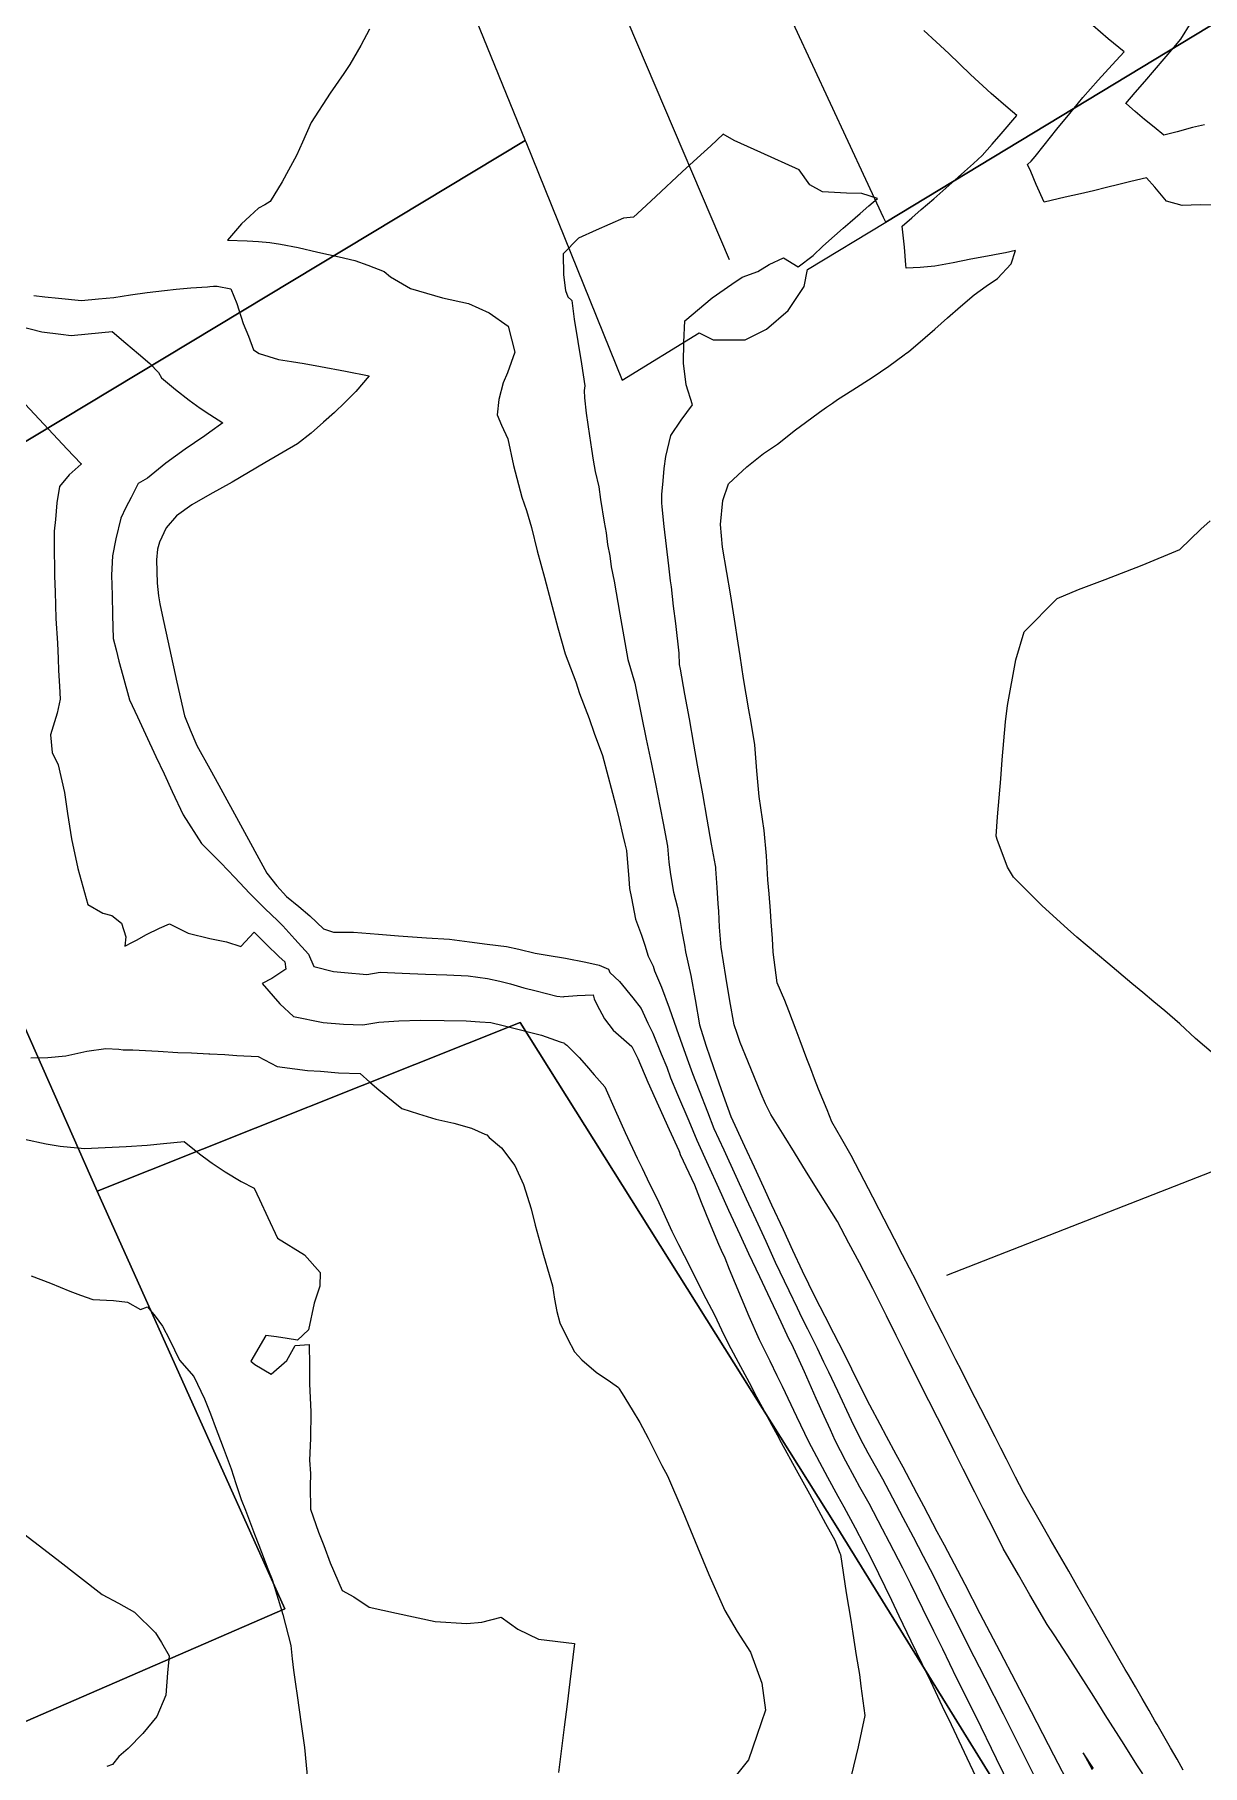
# Model space of a CAD drawing. Header units: inches. Extents: x 11351264 to 11356330, y 6702313 to 6706468.
# Drawn here: x 11352467.3 to 11352685.4, y 6704153.8 to 6704477 of the extents above; entities that cross this region are included whole.
import ezdxf

# ---------------------------------------------------------------- set-up
doc = ezdxf.new("R2010")
doc.units = ezdxf.units.IN
doc.header["$MEASUREMENT"] = 0
doc.layers.add('Shumate_Contours_clip1', color=7, linetype='Continuous', lineweight=0)
doc.layers.add('Shumate_Parcels_clip1', color=7, linetype='Continuous', lineweight=0)
doc.layers.add('Shumate_Streets_clip1', color=7, linetype='Continuous')

msp = doc.modelspace()

# ---------------------------------------------------------------- linework, layer by layer
at = {"layer": 'Shumate_Contours_clip1'}
for points, elevation in [([(11352529.83, 6704478.05), (11352528.22, 6704474.96), (11352526.19, 6704471.45), (11352525.07, 6704469.76), (11352522.46, 6704466.07), (11352518.95, 6704460.63), (11352517.35, 6704456.94), (11352516.22, 6704454.43), (11352514.73, 6704451.72), (11352513.55, 6704449.53), (11352511.28, 6704445.86), (11352510.31, 6704445.2), (11352509.11, 6704444.62), (11352507.52, 6704443.14), (11352505.94, 6704441.65), (11352503.31, 6704438.6), (11352507.02, 6704438.48), (11352509.11, 6704438.37), (11352511.21, 6704438.22), (11352513.24, 6704437.86), (11352516.52, 6704437.27), (11352520.2, 6704436.41), (11352522.19, 6704435.98), (11352524.2, 6704435.54), (11352527.1, 6704434.84), (11352529.54, 6704433.99), (11352532.55, 6704432.75), (11352533.73, 6704431.77), (11352537.49, 6704429.61), (11352543.46, 6704427.87), (11352548.33, 6704426.82), (11352552.16, 6704425.06), (11352555.76, 6704422.56), (11352556.95, 6704417.7), (11352555.6, 6704413.85), (11352554.81, 6704411.97), (11352554.01, 6704408.87), (11352553.69, 6704406.03), (11352554.46, 6704404.07), (11352555.69, 6704401.55), (11352556.73, 6704396.57), (11352558.3, 6704390.6), (11352559.16, 6704388.12), (11352560.1, 6704384.97), (11352561.16, 6704380.63), (11352562.51, 6704375.6), (11352563.71, 6704371.14), (11352565, 6704366.24), (11352566.36, 6704361.4), (11352568.36, 6704356.13), (11352569.08, 6704353.97), (11352570.85, 6704349.27), (11352571.76, 6704346.55), (11352573.32, 6704342.37), (11352574.42, 6704338.41), (11352574.95, 6704336.31), (11352575.77, 6704333.25), (11352576.47, 6704330.44), (11352577.16, 6704327.43), (11352577.53, 6704325.91), (11352577.8, 6704324.66), (11352578.27, 6704319.34), (11352578.39, 6704317.53), (11352578.76, 6704315.72), (11352579.53, 6704311.82), (11352580.62, 6704308.82), (11352581.24, 6704306.95), (11352581.9, 6704304.92), (11352582.78, 6704303.01), (11352583.08, 6704302.17), (11352584.39, 6704299.11), (11352585.81, 6704295.24), (11352587.14, 6704291.36), (11352588.51, 6704287.48), (11352589.41, 6704285.08), (11352590.14, 6704283.01), (11352591.4, 6704279.84), (11352592.94, 6704275.85), (11352594.12, 6704272.74), (11352595.99, 6704268.72), (11352598.24, 6704263.82), (11352600.17, 6704259.61), (11352601.95, 6704255.72), (11352603.83, 6704251.67), (11352605.61, 6704247.78), (11352608.15, 6704242.46), (11352609.71, 6704239.23), (11352610.59, 6704237.37), (11352611.64, 6704235.32), (11352613.45, 6704231.69), (11352614.64, 6704229.17), (11352615.55, 6704227.29), (11352617.21, 6704223.73), (11352619.77, 6704218.24), (11352621.49, 6704214.81), (11352622.92, 6704212.14), (11352624.26, 6704209.72), (11352625.62, 6704207.31), (11352627.5, 6704203.75), (11352629.43, 6704200.08), (11352631.34, 6704196.46), (11352633.23, 6704192.83), (11352635.16, 6704189.17), (11352637.3, 6704184.84), (11352638.95, 6704181.57), (11352641.63, 6704176.15), (11352644.72, 6704170.16), (11352648.19, 6704163.4), (11352652.14, 6704155.44), (11352656.68, 6704146.38)], 1414), ([(11352681.79, 6704152.89), (11352680.64, 6704154.91), (11352679.4, 6704157.08), (11352678.17, 6704159.26), (11352676.93, 6704161.43), (11352676.51, 6704162.09), (11352675.41, 6704164.03), (11352674.14, 6704166.24), (11352672.86, 6704168.45), (11352671.59, 6704170.66), (11352670.94, 6704171.7), (11352666.91, 6704178.72), (11352665.67, 6704180.87), (11352661.93, 6704187.38), (11352660.4, 6704190.03), (11352656.95, 6704196.04), (11352655.15, 6704199.18), (11352651.97, 6704204.72), (11352650.46, 6704207.6), (11352648.77, 6704210.95), (11352647.73, 6704213.03), (11352646.67, 6704215.12), (11352645.04, 6704218.32), (11352644, 6704220.38), (11352642.95, 6704222.43), (11352641.4, 6704225.48), (11352640.37, 6704227.51), (11352639.34, 6704229.54), (11352638.33, 6704231.53), (11352636.81, 6704234.52), (11352635.77, 6704236.57), (11352634.73, 6704238.63), (11352633.67, 6704240.75), (11352631.96, 6704244.12), (11352629.36, 6704249.16), (11352627.9, 6704252.03), (11352625.02, 6704257.58), (11352623.83, 6704259.9), (11352619.75, 6704267.7), (11352618.02, 6704270.71), (11352616.15, 6704273.99), (11352615.28, 6704276.19), (11352614.5, 6704278.11), (11352613.71, 6704280.04), (11352612.96, 6704281.98), (11352612.26, 6704283.86), (11352611.53, 6704285.75), (11352610.24, 6704289.08), (11352609.52, 6704291.06), (11352608.17, 6704294.72), (11352607.4, 6704296.63), (11352605.98, 6704299.92), (11352605.23, 6704305.64), (11352605.09, 6704308.2), (11352604.83, 6704311.31), (11352604.69, 6704313.37), (11352604.44, 6704316.52), (11352604.2, 6704319.14), (11352603.99, 6704323.66), (11352603.55, 6704328.35), (11352602.63, 6704334.75), (11352602.17, 6704339.5), (11352601.79, 6704344.4), (11352601.09, 6704348.57), (11352600.7, 6704350.94), (11352599.7, 6704356.79), (11352599.03, 6704360.98), (11352598.65, 6704363.36), (11352598.01, 6704367.84), (11352597.24, 6704372.57), (11352596.57, 6704376.55), (11352595.78, 6704381.29), (11352595.39, 6704385.53), (11352595.8, 6704390.02), (11352596.9, 6704393.12), (11352598.6, 6704394.72), (11352600.29, 6704396.31), (11352603.38, 6704398.77), (11352606.02, 6704400.54), (11352609.41, 6704403.18), (11352611.24, 6704404.6), (11352613.88, 6704406.52), (11352615.15, 6704407.41), (11352616.27, 6704408.17), (11352617.25, 6704408.85), (11352620.08, 6704410.7), (11352623.72, 6704412.99), (11352626.8, 6704415.09), (11352629.65, 6704417.19), (11352630, 6704417.44), (11352630.3, 6704417.65), (11352630.55, 6704417.84), (11352631.8, 6704418.88), (11352635.42, 6704422.01), (11352637.77, 6704424.15), (11352640.17, 6704426.26), (11352642.75, 6704428.39), (11352645.01, 6704430.03), (11352647.09, 6704431.46), (11352649.67, 6704434.18), (11352650.44, 6704436.71), (11352648.62, 6704436.28), (11352647.53, 6704436.05), (11352645.26, 6704435.67), (11352642.1, 6704435.11), (11352638.83, 6704434.39), (11352635.41, 6704433.8), (11352632.64, 6704433.53), (11352630.08, 6704433.38), (11352630.02, 6704434), (11352629.72, 6704437.32), (11352629.31, 6704441.23), (11352631.1, 6704442.82), (11352632.88, 6704444.35), (11352635.19, 6704446.36), (11352636.88, 6704447.83), (11352638.59, 6704449.32), (11352640.96, 6704451.43), (11352642.63, 6704452.93), (11352644.27, 6704454.42), (11352646.11, 6704456.55), (11352647.79, 6704458.49), (11352650.73, 6704461.91), (11352649.08, 6704463.27), (11352645.93, 6704466.02), (11352642.06, 6704469.59), (11352637.99, 6704473.51), (11352635.64, 6704475.66), (11352633.38, 6704477.78)], 1414), ([(11352688.82, 6704445.17), (11352684.96, 6704445.2), (11352681.61, 6704445.1), (11352678.66, 6704445.93), (11352676.51, 6704448.55), (11352674.91, 6704450.29), (11352671.99, 6704449.56), (11352669.74, 6704449.01), (11352667.49, 6704448.46), (11352665.04, 6704447.87), (11352662.59, 6704447.3), (11352659.76, 6704446.64), (11352655.83, 6704445.73), (11352654.33, 6704449.02), (11352653.33, 6704451.48), (11352652.68, 6704452.78), (11352653.39, 6704453.41), (11352654.13, 6704454.28), (11352655.8, 6704456.39), (11352658.18, 6704459.35), (11352660.59, 6704462.31), (11352663.04, 6704465.27), (11352665.92, 6704468.48), (11352668.51, 6704471.36), (11352670.77, 6704473.83), (11352667.76, 6704476.25), (11352664.93, 6704478.69)], 1416), ([(11352685.75, 6704460.17), (11352683.53, 6704459.65), (11352680.67, 6704458.89), (11352678.17, 6704458.25), (11352676.39, 6704459.72), (11352674.58, 6704461.18), (11352672.79, 6704462.65), (11352671.17, 6704464.06), (11352671.06, 6704464.16), (11352672.79, 6704466.19), (11352674.61, 6704468.29), (11352676.43, 6704470.38), (11352678.25, 6704472.47), (11352680.06, 6704474.59), (11352681.35, 6704476.14), (11352683.26, 6704479.28)], 1418), ([(11352674.23, 6704152.17), (11352673.13, 6704153.9), (11352670.76, 6704157.65), (11352667.21, 6704163.23), (11352666, 6704165.17), (11352664.65, 6704167.34), (11352660.22, 6704174.23), (11352657.66, 6704178.19), (11352656.39, 6704180.12), (11352653.17, 6704185.63), (11352651.03, 6704189.34), (11352648.19, 6704194.31), (11352646.54, 6704197.59), (11352644.44, 6704201.7), (11352642.87, 6704204.83), (11352640.69, 6704209.08), (11352639.2, 6704212.06), (11352637.57, 6704215.4), (11352635.91, 6704218.67), (11352634.3, 6704221.86), (11352632.44, 6704225.56), (11352629.81, 6704230.8), (11352628.18, 6704234.05), (11352626.35, 6704237.74), (11352623.82, 6704242.86), (11352621.32, 6704247.65), (11352619.37, 6704251.3), (11352617.22, 6704255.33), (11352615.09, 6704258.74), (11352613.73, 6704260.91), (11352611.46, 6704264.59), (11352609.19, 6704268.27), (11352607.25, 6704271.37), (11352604.78, 6704275.33), (11352603.8, 6704277.36), (11352602.98, 6704279.18), (11352601.74, 6704282.24), (11352600.5, 6704285.3), (11352599.07, 6704288.76), (11352598.52, 6704290.45), (11352597.91, 6704292.06), (11352597.13, 6704296.58), (11352596.37, 6704301.12), (11352595.49, 6704306.56), (11352595.22, 6704310.34), (11352595.07, 6704313.29), (11352594.95, 6704314.67), (11352594.78, 6704317.75), (11352594.54, 6704321.21), (11352594.5, 6704321.5), (11352594.42, 6704321.81), (11352593.72, 6704325.83), (11352592.89, 6704330.52), (11352592.07, 6704335.21), (11352591.24, 6704339.9), (11352591.09, 6704340.6), (11352590.4, 6704344.53), (11352589.57, 6704349.21), (11352588.74, 6704353.87), (11352587.91, 6704358.52), (11352587.74, 6704359.37), (11352587.64, 6704361.49), (11352587.01, 6704367.03), (11352586.63, 6704370.27), (11352586.2, 6704373.89), (11352586.04, 6704375), (11352585.71, 6704377.81), (11352585.28, 6704381.49), (11352584.87, 6704385.17), (11352584.47, 6704388.84), (11352584.45, 6704389.59), (11352584.45, 6704391.12), (11352584.66, 6704393.71), (11352584.89, 6704395.98), (11352585.18, 6704398.25), (11352586.09, 6704402.14), (11352588.04, 6704404.99), (11352590.15, 6704407.85), (11352588.95, 6704411.62), (11352588.48, 6704415.67), (11352588.55, 6704419.58), (11352588.73, 6704423.56), (11352593.84, 6704427.88), (11352597.48, 6704430.38), (11352599.41, 6704431.74), (11352602.38, 6704432.78), (11352604.48, 6704434.09), (11352607.12, 6704435.3), (11352609.88, 6704433.63), (11352612.71, 6704435.74), (11352614.47, 6704437.49), (11352616.69, 6704439.45), (11352618.29, 6704440.84), (11352619.57, 6704441.96), (11352621.49, 6704443.63), (11352623.09, 6704445.02), (11352624.69, 6704446.42), (11352621.75, 6704447.37), (11352618.94, 6704447.38), (11352614.45, 6704447.63), (11352612.07, 6704448.98), (11352610.06, 6704451.79), (11352602.9, 6704455.03), (11352597.96, 6704457.26), (11352595.9, 6704458.41), (11352593.57, 6704456.27), (11352591.71, 6704454.55), (11352588.24, 6704451.36), (11352583.33, 6704446.81), (11352580.69, 6704444.37), (11352579.14, 6704442.91), (11352577.25, 6704442.71), (11352572.17, 6704440.51), (11352568.89, 6704439.01), (11352565.99, 6704436.06), (11352566.07, 6704432.13), (11352566.41, 6704429.23), (11352566.9, 6704428.02), (11352567.59, 6704427.39), (11352568.05, 6704423.89), (11352568.75, 6704419.72), (11352569.45, 6704415.55), (11352570.06, 6704411.42), (11352569.95, 6704410.58), (11352569.96, 6704409.18), (11352570.31, 6704406.31), (11352570.59, 6704404.18), (11352570.89, 6704402.06), (11352571.27, 6704399.6), (11352571.62, 6704397.52), (11352571.98, 6704395.43), (11352572.64, 6704392.57), (11352572.98, 6704390.18), (11352573.64, 6704385.98), (11352574, 6704383.96), (11352574.31, 6704381.79), (11352574.69, 6704379.66), (11352574.99, 6704377.59), (11352575.54, 6704374.92), (11352576.57, 6704368.76), (11352577.32, 6704364.54), (11352578.07, 6704360.32), (11352579.38, 6704355.88), (11352580.61, 6704349.76), (11352581.51, 6704345.41), (11352582.41, 6704341.05), (11352583.26, 6704337.09), (11352584.13, 6704332.58), (11352584.66, 6704329.77), (11352585.47, 6704325.43), (11352585.75, 6704322.49), (11352586.07, 6704320.16), (11352586.59, 6704316.89), (11352587.33, 6704313.99), (11352587.78, 6704311.77), (11352588.18, 6704309.52), (11352588.63, 6704306.94), (11352588.83, 6704305.74), (11352589.81, 6704301.27), (11352590.68, 6704296.79), (11352591.49, 6704292.11), (11352592.65, 6704288.29), (11352593.47, 6704285.92), (11352595.09, 6704281.26), (11352596.19, 6704278.1), (11352597.3, 6704274.94), (11352599.87, 6704269.41), (11352601.65, 6704265.59), (11352603.41, 6704261.78), (11352604.93, 6704258.48), (11352607.08, 6704253.83), (11352608.85, 6704250), (11352610.62, 6704246.17), (11352612.97, 6704241.3), (11352614.86, 6704237.66), (11352616.5, 6704234.52), (11352618.38, 6704230.88), (11352621.34, 6704224.8), (11352623.23, 6704221.13), (11352625.12, 6704217.5), (11352626.3, 6704215.26), (11352628.15, 6704211.9), (11352629.41, 6704209.54), (11352631.97, 6704204.68), (11352633.28, 6704202.24), (11352635.8, 6704197.46), (11352637.14, 6704194.94), (11352639.61, 6704190.24), (11352641, 6704187.64), (11352643.79, 6704182.13), (11352647.56, 6704175.02), (11352650.49, 6704169.45), (11352653.41, 6704163.87), (11352656.58, 6704157.67), (11352657.54, 6704155.77), (11352660.74, 6704149.67)], 1412), ([(11352467.15, 6704428.28), (11352469.2, 6704428.03), (11352471.74, 6704427.8), (11352476.08, 6704427.39), (11352479.23, 6704427.65), (11352482.12, 6704427.94), (11352485.18, 6704428.42), (11352488.29, 6704428.85), (11352491.58, 6704429.24), (11352493.76, 6704429.45), (11352496.45, 6704429.73), (11352499.56, 6704429.93), (11352500, 6704429.96), (11352500.7, 6704430.01), (11352501.37, 6704430.03), (11352503.96, 6704429.57), (11352505.09, 6704426.81), (11352506.25, 6704423.06), (11352507.21, 6704420.68), (11352508.17, 6704418.16), (11352509.21, 6704417.49), (11352512.82, 6704416.35), (11352515.26, 6704415.98), (11352517.63, 6704415.59), (11352520.66, 6704415.02), (11352525.33, 6704414.15), (11352529.76, 6704413.29), (11352527.27, 6704410.34), (11352525.25, 6704408.28), (11352523.31, 6704406.44), (11352521.22, 6704404.65), (11352518.96, 6704402.59), (11352516.38, 6704400.62), (11352510.29, 6704397.04), (11352504.16, 6704393.46), (11352500, 6704391.11), (11352496.66, 6704389.23), (11352493.79, 6704387.12), (11352491.84, 6704384.9), (11352490.61, 6704382.21), (11352490.26, 6704380.93), (11352490.04, 6704378.93), (11352490.2, 6704374.58), (11352490.43, 6704372.23), (11352490.7, 6704370.72), (11352491.12, 6704368.68), (11352492.49, 6704362.39), (11352493.87, 6704356.09), (11352495.26, 6704349.79), (11352496.36, 6704347.17), (11352497.6, 6704344.24), (11352500, 6704339.88), (11352501.67, 6704336.84), (11352505.74, 6704329.42), (11352510.66, 6704320.42), (11352512.56, 6704318.03), (11352514.35, 6704316.05), (11352516.64, 6704314.21), (11352518.7, 6704312.43), (11352521.22, 6704310.04), (11352523.11, 6704309.37), (11352526.84, 6704309.36), (11352531.49, 6704309.01), (11352535.28, 6704308.73), (11352540.49, 6704308.35), (11352544.79, 6704308.06), (11352548.54, 6704307.59), (11352551.81, 6704307.18), (11352555.41, 6704306.7), (11352557.73, 6704306.22), (11352560.77, 6704305.48), (11352563, 6704305.08), (11352566.43, 6704304.54), (11352570.25, 6704303.76), (11352572.74, 6704303.24), (11352574.44, 6704302.47), (11352574.69, 6704301.83), (11352576.51, 6704300.18), (11352578.98, 6704297.12), (11352580.59, 6704295.15), (11352581.84, 6704292.4), (11352582.74, 6704290.5), (11352584.31, 6704286.67), (11352585.33, 6704284.18), (11352586.07, 6704282.21), (11352587.37, 6704279.1), (11352589.46, 6704274.15), (11352590.94, 6704270.54), (11352593.08, 6704265.85), (11352595, 6704261.65), (11352596.9, 6704257.49), (11352598.98, 6704252.95), (11352600.63, 6704249.38), (11352602.65, 6704245.11), (11352604.66, 6704240.85), (11352605.76, 6704238.51), (11352606.67, 6704236.59), (11352608.17, 6704233.37), (11352608.61, 6704232.48), (11352611, 6704227.33), (11352613.18, 6704222.39), (11352614.67, 6704219.03), (11352615.83, 6704216.49), (11352616.73, 6704214.49), (11352618.73, 6704210.63), (11352620.38, 6704207.55), (11352621.36, 6704205.8), (11352623.08, 6704202.73), (11352625.59, 6704197.96), (11352626.88, 6704195.47), (11352629.39, 6704190.68), (11352630.85, 6704187.67), (11352633.1, 6704183.1), (11352635.15, 6704178.88), (11352636.81, 6704175.53), (11352639.45, 6704170.08), (11352643.03, 6704162.93), (11352646.87, 6704155.04), (11352650.69, 6704147.14)], 1416), ([(11352464.06, 6704422.67), (11352468.67, 6704421.49), (11352472.17, 6704421.05), (11352474.15, 6704420.83), (11352477.31, 6704421.11), (11352481.77, 6704421.54), (11352484.36, 6704419.4), (11352486.7, 6704417.43), (11352488.79, 6704415.57), (11352490.41, 6704413.91), (11352490.99, 6704412.93), (11352493.62, 6704410.76), (11352496.15, 6704408.74), (11352498.2, 6704407.27), (11352500, 6704406.1), (11352502.42, 6704404.52), (11352500, 6704402.79), (11352499.06, 6704402.11), (11352497.16, 6704400.78), (11352495.42, 6704399.57), (11352491.81, 6704396.98), (11352488.37, 6704394.18), (11352486.62, 6704393.18), (11352485.32, 6704390.56), (11352484.31, 6704388.7), (11352483.43, 6704386.71), (11352482.47, 6704382.85), (11352481.82, 6704379.65), (11352481.74, 6704377.24), (11352481.67, 6704376.09), (11352481.78, 6704372.33), (11352481.87, 6704368.57), (11352481.98, 6704364.22), (11352482.52, 6704362.12), (11352483.05, 6704360.03), (11352483.77, 6704357.33), (11352485.02, 6704352.81), (11352486.49, 6704349.6), (11352487.99, 6704346.38), (11352489.96, 6704342.19), (11352491.48, 6704338.93), (11352493, 6704335.66), (11352495.05, 6704331.31), (11352498.44, 6704325.98), (11352500, 6704324.41), (11352502.06, 6704322.33), (11352504.71, 6704319.61), (11352507.43, 6704316.67), (11352508.84, 6704315.22), (11352510.32, 6704313.78), (11352512.7, 6704311.5), (11352513.67, 6704310.55), (11352515.9, 6704308.09), (11352518.44, 6704305.27), (11352519.45, 6704302.97), (11352523.13, 6704302.05), (11352525.18, 6704301.85), (11352529.35, 6704301.49), (11352531.82, 6704301.95), (11352535.91, 6704301.73), (11352540.32, 6704301.56), (11352544.3, 6704301.4), (11352548.28, 6704301.25), (11352551.88, 6704300.76), (11352554.19, 6704300.26), (11352556.17, 6704299.72), (11352558.66, 6704299.02), (11352560.93, 6704298.46), (11352564.8, 6704297.45), (11352566.01, 6704297.3), (11352566.2, 6704297.4), (11352568.62, 6704297.55), (11352571.63, 6704297.66), (11352571.82, 6704296.91), (11352572.31, 6704295.86), (11352573.73, 6704293.2), (11352575.32, 6704291.11), (11352578.85, 6704288.06), (11352579.92, 6704285.81), (11352581.83, 6704281.39), (11352583.78, 6704276.97), (11352585.77, 6704272.56), (11352587.57, 6704268.61), (11352587.7, 6704268.3), (11352587.88, 6704267.89), (11352590.5, 6704262.18), (11352591.79, 6704258.99), (11352593.27, 6704255.31), (11352595.02, 6704251.12), (11352595.53, 6704250.01), (11352596.18, 6704248.58), (11352597, 6704246.48), (11352599.23, 6704241.12), (11352600.68, 6704237.7), (11352602.6, 6704233.3), (11352604.57, 6704229.33), (11352605.92, 6704226.59), (11352606.91, 6704224.6), (11352609.58, 6704218.92), (11352611.79, 6704214.29), (11352615.36, 6704207.62), (11352617.29, 6704204.06), (11352618.39, 6704202.06), (11352620.55, 6704198.14), (11352623.66, 6704192.18), (11352627.31, 6704184.62), (11352628.7, 6704181.7), (11352630.95, 6704177.06), (11352632.97, 6704172.82), (11352634.57, 6704169.51), (11352637.22, 6704163.91), (11352637.94, 6704162.47), (11352641.37, 6704155.17), (11352643.04, 6704151.64)], 1418), ([(11352465.55, 6704407.98), (11352468.15, 6704405.19), (11352470.74, 6704402.38), (11352473.36, 6704399.61), (11352475.95, 6704396.91), (11352476.03, 6704396.83), (11352475.99, 6704396.8), (11352475.98, 6704396.79), (11352473.73, 6704394.83), (11352471.97, 6704392.64), (11352471.47, 6704389.57), (11352471.21, 6704386.47), (11352470.97, 6704384.3), (11352470.97, 6704380.11), (11352471.02, 6704377.89), (11352471.04, 6704375.85), (11352471.13, 6704372.98), (11352471.27, 6704367.98), (11352471.6, 6704363.36), (11352471.7, 6704360.48), (11352471.79, 6704358.28), (11352471.94, 6704355.31), (11352472.07, 6704352.89), (11352471.5, 6704350.26), (11352470.27, 6704346.23), (11352470.6, 6704342.95), (11352471.68, 6704340.64), (11352472.87, 6704335.45), (11352473.45, 6704331.56), (11352474.21, 6704326.84), (11352475.39, 6704321.27), (11352477.25, 6704314.55), (11352480.06, 6704312.96), (11352481.75, 6704312.49), (11352483.55, 6704311.06), (11352484.33, 6704308.55), (11352484.15, 6704306.79), (11352485.59, 6704307.52), (11352486.34, 6704307.92), (11352488.22, 6704308.94), (11352490.63, 6704310.12), (11352492.46, 6704310.92), (11352495.99, 6704309.21), (11352500, 6704308.21), (11352503.13, 6704307.61), (11352505.82, 6704306.72), (11352508.3, 6704309.4), (11352510.56, 6704307.16), (11352512.95, 6704304.81), (11352514.01, 6704303.86), (11352514.22, 6704302.45), (11352511.61, 6704300.73), (11352509.82, 6704299.79), (11352513.08, 6704296.01), (11352515.67, 6704293.67), (11352521.2, 6704292.51), (11352525.01, 6704292.23), (11352528.58, 6704292.09), (11352531.56, 6704292.58), (11352535.29, 6704292.84), (11352539.37, 6704292.96), (11352543.76, 6704292.91), (11352547.9, 6704292.86), (11352550.46, 6704292.66), (11352552.49, 6704292.51), (11352554.8, 6704291.94), (11352557.51, 6704291.25), (11352559.73, 6704290.72), (11352561.94, 6704290.15), (11352565.45, 6704288.93), (11352566.23, 6704288.63), (11352566.32, 6704288.55), (11352566.71, 6704288.31), (11352568.98, 6704286), (11352570.33, 6704284.4), (11352571.78, 6704282.73), (11352573.78, 6704280.49), (11352575.7, 6704276.16), (11352577.59, 6704271.97), (11352579.82, 6704267.19), (11352580.75, 6704265.31), (11352582.13, 6704262.38), (11352583.53, 6704259.59), (11352586.31, 6704253.53), (11352587.55, 6704251.06), (11352588.6, 6704248.98), (11352589.95, 6704246.31), (11352591.3, 6704243.64), (11352592.66, 6704240.97), (11352594.24, 6704237.91), (11352595.99, 6704234.17), (11352597.32, 6704231.64), (11352598.67, 6704229.11), (11352600.71, 6704225.3), (11352602.13, 6704222.63), (11352603.56, 6704219.97), (11352604.99, 6704217.32), (11352605.98, 6704215.5), (11352606.68, 6704214.09), (11352609.49, 6704208.98), (11352611.97, 6704204.48), (11352615.01, 6704198.97), (11352616.73, 6704195.86), (11352617.65, 6704193.43), (11352617.76, 6704193.14), (11352618.84, 6704186.02), (11352619.71, 6704180.91), (11352620.12, 6704178.38), (11352620.71, 6704174.3), (11352621.33, 6704170.74), (11352621.61, 6704168.57), (11352622.36, 6704163.1), (11352621.11, 6704157.22), (11352619.75, 6704151.84)], 1420), ([(11352689.11, 6704285.24), (11352684.1, 6704289.56), (11352681.14, 6704292.28), (11352678.33, 6704294.67), (11352676.28, 6704296.39), (11352674.22, 6704298.12), (11352672.2, 6704299.82), (11352667.72, 6704303.57), (11352661.94, 6704308.45), (11352660.17, 6704310), (11352655.45, 6704314.28), (11352650.08, 6704319.67), (11352648.96, 6704321.56), (11352648.14, 6704323.7), (11352647.08, 6704326.51), (11352646.84, 6704327.32), (11352647.11, 6704330.92), (11352647.73, 6704338), (11352647.95, 6704341.58), (11352648.58, 6704348.67), (11352648.95, 6704351.75), (11352650.51, 6704360.25), (11352652.11, 6704365.49), (11352658.25, 6704371.71), (11352662.26, 6704373.37), (11352667.19, 6704375.28), (11352674.11, 6704377.93), (11352681.16, 6704380.87), (11352685.07, 6704384.68), (11352686.84, 6704386.19)], 1416), ([(11352466.61, 6704285.93), (11352469.74, 6704285.97), (11352473.14, 6704286.3), (11352477.04, 6704287.15), (11352480.62, 6704287.65), (11352483, 6704287.53), (11352483.85, 6704287.39), (11352484.4, 6704287.39), (11352485.66, 6704287.41), (11352490.4, 6704287.19), (11352494.03, 6704286.94), (11352496.62, 6704286.87), (11352499.81, 6704286.69), (11352500, 6704286.69), (11352502.83, 6704286.56), (11352505.09, 6704286.37), (11352509.06, 6704286.15), (11352512.6, 6704284.33), (11352515.89, 6704283.89), (11352518.25, 6704283.54), (11352520.7, 6704283.41), (11352524.03, 6704283.14), (11352528.08, 6704283.02), (11352529.91, 6704281.37), (11352531.56, 6704279.96), (11352534.25, 6704277.79), (11352535.88, 6704276.43), (11352538.97, 6704275.44), (11352542.2, 6704274.44), (11352545.6, 6704273.74), (11352548.86, 6704272.77), (11352551.36, 6704271.68), (11352551.76, 6704271.54), (11352552.19, 6704271.07), (11352554.51, 6704269.1), (11352556.96, 6704265.82), (11352558.57, 6704262.24), (11352560.04, 6704257.74), (11352560.8, 6704254.64), (11352562.35, 6704249.07), (11352563.36, 6704245.47), (11352564.02, 6704243.32), (11352564.39, 6704240.85), (11352564.81, 6704238.52), (11352565.39, 6704236.41), (11352566.79, 6704233.5), (11352568.14, 6704231.01), (11352569.47, 6704229.54), (11352572.14, 6704227.22), (11352574.82, 6704225.39), (11352576.34, 6704224.33), (11352576.48, 6704224.11), (11352577.03, 6704223.25), (11352578.9, 6704220.16), (11352580.3, 6704217.81), (11352581.85, 6704214.9), (11352583, 6704212.64), (11352584.42, 6704209.76), (11352585.47, 6704207.83), (11352588.35, 6704201.2), (11352589.78, 6704197.72), (11352591.08, 6704194.52), (11352593.22, 6704189.44), (11352596.22, 6704182.73), (11352598.51, 6704178.77), (11352600.98, 6704174.9), (11352603.11, 6704169.14), (11352603.77, 6704164.08), (11352602.16, 6704159.37), (11352600.61, 6704154.83), (11352598.14, 6704151.69)], 1422), ([(11352465.4, 6704270.71), (11352469.47, 6704269.89), (11352472.09, 6704269.44), (11352476.63, 6704269), (11352480.5, 6704269.16), (11352484.38, 6704269.34), (11352488.29, 6704269.62), (11352491.35, 6704269.93), (11352495.23, 6704270.32), (11352498.09, 6704268.01), (11352500, 6704266.58), (11352500.44, 6704266.25), (11352502.9, 6704264.66), (11352505.85, 6704262.83), (11352508.29, 6704261.55), (11352509.27, 6704259.48), (11352510.84, 6704256.13), (11352512.67, 6704252.26), (11352517.67, 6704249.14), (11352520.65, 6704245.83), (11352520.57, 6704243.25), (11352519.48, 6704240.12), (11352518.45, 6704235.15), (11352516.41, 6704233.18), (11352514.44, 6704233.48), (11352512.5, 6704233.84), (11352510.5, 6704234.09), (11352507.65, 6704229.24), (11352508.45, 6704228.64), (11352511.49, 6704226.87), (11352514.42, 6704229.4), (11352515.97, 6704232.21), (11352518.57, 6704232.39), (11352518.66, 6704228.52), (11352518.61, 6704225.06), (11352518.89, 6704219.81), (11352518.81, 6704214.83), (11352518.66, 6704210.79), (11352518.82, 6704208.31), (11352518.73, 6704205.86), (11352518.81, 6704201.6), (11352520.33, 6704197.32), (11352521.31, 6704194.82), (11352522.46, 6704191.62), (11352524.71, 6704186.47), (11352526.93, 6704185.27), (11352529.76, 6704183.3), (11352534.9, 6704182.21), (11352542.1, 6704180.65), (11352548, 6704180.28), (11352550.84, 6704180.52), (11352554.4, 6704181.48), (11352557.52, 6704179.2), (11352561.39, 6704177.38), (11352568.14, 6704176.54), (11352567.23, 6704169.41), (11352566.72, 6704165.22), (11352566.19, 6704160.92), (11352565.12, 6704152.42)], 1424), ([(11352466.64, 6704245.21), (11352470.25, 6704243.83), (11352473.88, 6704242.36), (11352475.87, 6704241.61), (11352478.16, 6704240.78), (11352482.05, 6704240.63), (11352484.66, 6704240.3), (11352487.06, 6704238.91), (11352488.4, 6704239.39), (11352489.84, 6704237.7), (11352491.19, 6704235.83), (11352492.51, 6704233.29), (11352494.35, 6704229.46), (11352497.01, 6704226.4), (11352499.03, 6704222.24), (11352500, 6704219.76), (11352500.32, 6704218.95), (11352501.01, 6704217.04), (11352502.49, 6704213.12), (11352503.98, 6704209.16), (11352504.89, 6704206.41), (11352505.9, 6704203.41), (11352506.69, 6704201.42), (11352508.34, 6704196.98), (11352509.17, 6704194.91), (11352510.87, 6704190.51), (11352511.67, 6704188.51), (11352513.63, 6704181.93), (11352515.15, 6704176.16), (11352515.41, 6704173.67), (11352515.67, 6704171.56), (11352516.04, 6704168.93), (11352516.35, 6704166.8), (11352517.09, 6704161.49), (11352517.68, 6704157.15), (11352518.42, 6704149.24)], 1426), ([(11352462.86, 6704198.89), (11352471.46, 6704192.28), (11352479.94, 6704185.72), (11352482.96, 6704184.05), (11352485.95, 6704182.38), (11352489.87, 6704178.54), (11352491, 6704176.73), (11352492.4, 6704174.24), (11352492.12, 6704171.04), (11352491.79, 6704166.91), (11352490.1, 6704162.89), (11352487.53, 6704159.73), (11352484.76, 6704156.94), (11352483, 6704155.44), (11352481.85, 6704153.92), (11352480.77, 6704153.55)], 1428), ([(11352665.05, 6704153.19), (11352663.11, 6704156.14), (11352664.79, 6704152.99)], 1410)]:
    msp.add_lwpolyline(points, dxfattribs=dict(at, elevation=elevation))
at = {"layer": 'Shumate_Parcels_clip1'}
msp.add_lwpolyline([(11353012, 6704158), (11352827, 6704563.5), (11352626.24, 6704441.97), (11352626, 6704442.5), (11352625.83, 6704442.87), (11352606, 6704485.5), (11352605.79, 6704486.02), (11352717, 6704552), (11352808, 6704606), (11352893, 6704657), (11352984, 6704711.5), (11353067, 6704761)], dxfattribs=at)
for points in [[(11353012, 6704158), (11352941, 6704133.5), (11352798.16, 6704070.41), (11352765.69, 6704056.95), (11352764.41, 6704056.4), (11352717.88, 6704035.19), (11352617, 6704198.5), (11352558, 6704292.5), (11352479, 6704261), (11352462, 6704299.5), (11352429, 6704379), (11352558.89, 6704457.26), (11352559, 6704457), (11352577, 6704412.5), (11352591.39, 6704421.31), (11352594, 6704420), (11352600, 6704420), (11352604, 6704422), (11352608, 6704425.5), (11352611, 6704430), (11352611.63, 6704433.12), (11352626.24, 6704441.97), (11352827, 6704563.5)], [(11352558.89, 6704457.26), (11352429, 6704379), (11352422, 6704397.5), (11352381, 6704496), (11352524.09, 6704542.79)], [(11352479, 6704261), (11352514, 6704183), (11352300.75, 6704090.37), (11352247.2, 6704213.53), (11352462, 6704299.5)], [(11352717.88, 6704035.19), (11352713.08, 6704033), (11352600, 6703987), (11352429, 6703917.5), (11352353.54, 6703968.95), (11352341.79, 6703995.98), (11352300.75, 6704090.37), (11352514, 6704183), (11352479, 6704261), (11352558, 6704292.5), (11352617, 6704198.5)]]:
    msp.add_lwpolyline(points, close=True, dxfattribs=at)
at = {"layer": 'Shumate_Streets_clip1', "color": 4}
msp.add_lwpolyline([(11352523, 6704614), (11352535, 6704580.5), (11352597, 6704435)], dxfattribs=at)
at = {"layer": 'Shumate_Streets_clip1'}
msp.add_lwpolyline([(11352997.01, 6704103.61), (11352889.01, 6704343.55), (11352637.56, 6704245.3)], dxfattribs=at)

doc.saveas('drawing.dxf')
